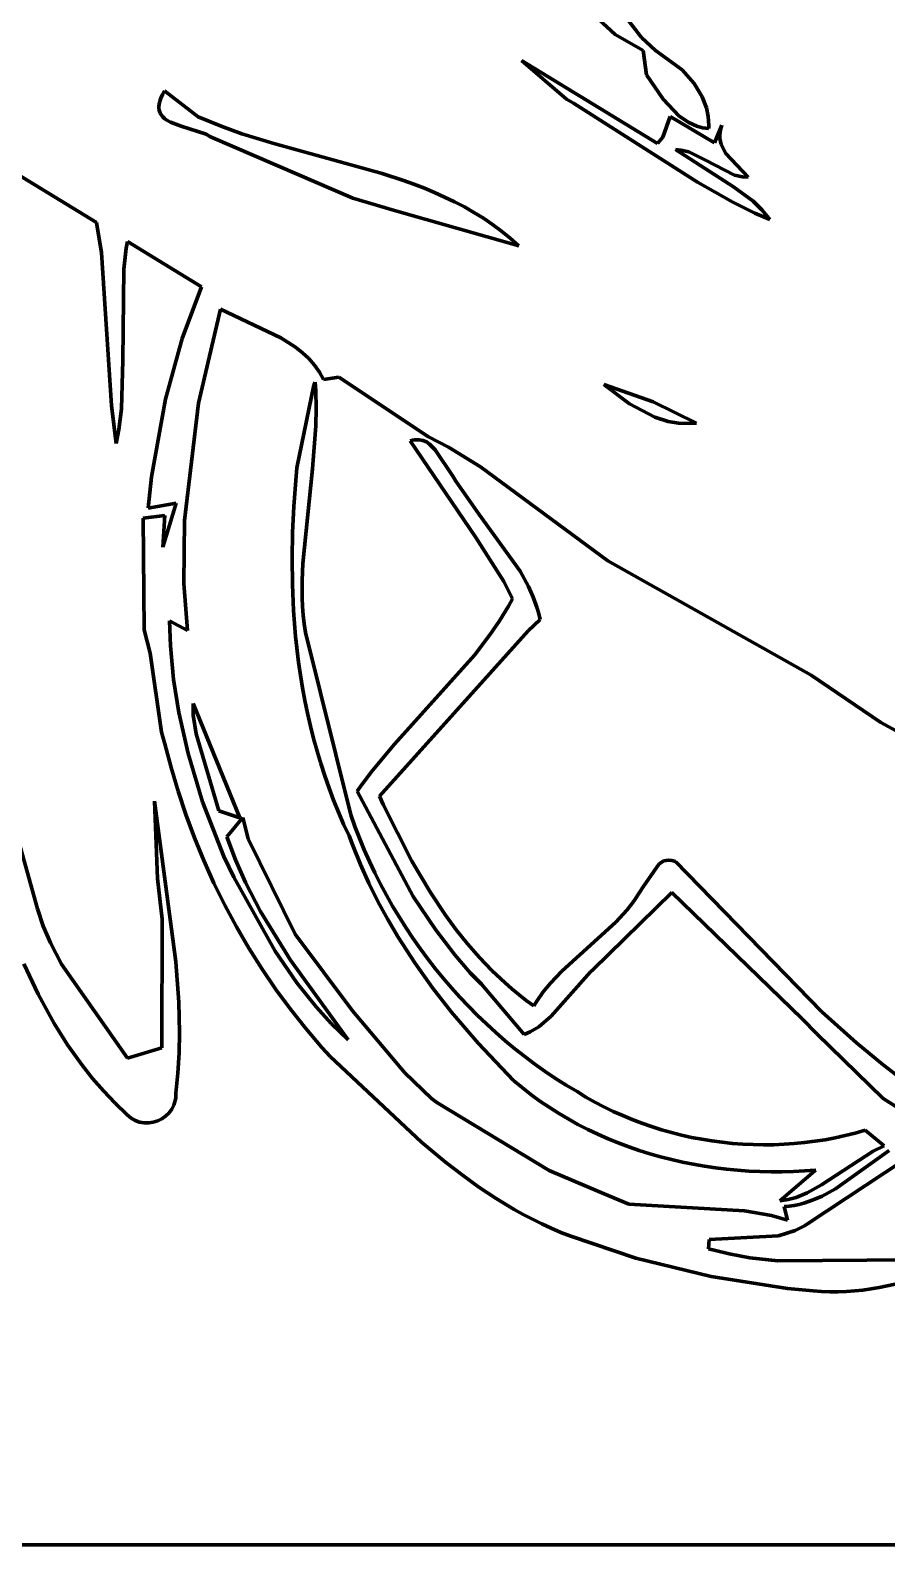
# Model space of a CAD drawing. Header units: millimetres. Extents: x 0 to 11, y 0 to 14.1.
# Drawn here: x 3.808 to 4.915, y 0 to 1.956 of the extents above; entities that cross this region are included whole.
import ezdxf

# ---------------------------------------------------------------- set-up
doc = ezdxf.new("R2010")
doc.units = ezdxf.units.MM
doc.layers.add('color#010101ff', color=7, linetype='CONTINUOUS', lineweight=100)
doc.layers.add('color#fefefeff', color=7, linetype='CONTINUOUS', lineweight=100)

msp = doc.modelspace()

# ---------------------------------------------------------------- linework, layer by layer
at = {"layer": 'color#010101ff'}
for p, q in [((4.5976, 1.9467), (4.5334, 2.0309)), ((4.5257, 1.9852), (4.5637, 1.9505)), ((4.5637, 1.9505), (4.5998, 1.9297)), ((4.6159, 1.9296), (4.5976, 1.9467)), ((4.4429, 1.917), (4.5008, 1.8669)), ((4.6185, 1.8097), (4.4429, 1.917)), ((4.5998, 1.9297), (4.6041, 1.8985)), ((4.6283, 1.9207), (4.6159, 1.9296)), ((4.6502, 1.9046), (4.6283, 1.9207)), ((4.6041, 1.8985), (4.6256, 1.8669)), ((4.666, 1.887), (4.6502, 1.9046)), ((4.6761, 1.8701), (4.666, 1.887)), ((3.9745, 1.8606), (3.9742, 1.8572)), ((3.9754, 1.8643), (3.9745, 1.8606)), ((3.9768, 1.8683), (3.9754, 1.8643)), ((3.9788, 1.8727), (3.9768, 1.8683)), ((3.9814, 1.8775), (3.9788, 1.8727)), ((4.0251, 1.844), (3.9814, 1.8775)), ((4.5008, 1.8669), (4.51, 1.8618)), ((4.51, 1.8618), (4.6699, 1.7597)), ((4.6256, 1.8669), (4.6465, 1.8449)), ((4.6817, 1.8556), (4.6761, 1.8701)), ((3.9742, 1.8572), (3.9743, 1.854)), ((3.9743, 1.854), (3.9749, 1.8512)), ((3.9749, 1.8512), (3.9759, 1.8486)), ((3.9759, 1.8486), (3.9774, 1.8462)), ((3.9774, 1.8462), (3.9791, 1.8441)), ((3.9791, 1.8441), (3.9813, 1.8421)), ((3.9813, 1.8421), (3.9837, 1.8404)), ((3.9837, 1.8404), (3.9893, 1.8372)), ((4.0546, 1.8318), (4.0251, 1.844)), ((4.635, 1.8444), (4.6255, 1.8178)), ((4.6919, 1.8104), (4.635, 1.8444)), ((4.6465, 1.8449), (4.6589, 1.8366)), ((4.6841, 1.8443), (4.6817, 1.8556)), ((4.6848, 1.8327), (4.6841, 1.8443)), ((3.9893, 1.8372), (4.0028, 1.8322)), ((4.0028, 1.8322), (4.0351, 1.8215)), ((4.0351, 1.8215), (4.041, 1.8182)), ((4.0815, 1.8223), (4.0546, 1.8318)), ((4.1228, 1.8096), (4.0815, 1.8223)), ((4.6589, 1.8366), (4.6693, 1.832)), ((4.6693, 1.832), (4.6767, 1.83)), ((4.6767, 1.83), (4.6847, 1.8288)), ((4.6847, 1.8288), (4.6848, 1.8327)), ((4.7016, 1.8332), (4.6919, 1.8104)), ((4.6989, 1.8214), (4.6997, 1.8271)), ((4.699, 1.8159), (4.6989, 1.8214)), ((4.6997, 1.8271), (4.7016, 1.8332)), ((3.8936, 1.7075), (3.7294, 1.8075)), ((4.041, 1.8182), (4.1277, 1.7807)), ((4.2629, 1.7709), (4.1228, 1.8096)), ((4.6255, 1.8178), (4.6185, 1.8097)), ((4.7166, 1.7537), (4.6416, 1.8018)), ((4.6416, 1.8018), (4.6486, 1.8012)), ((4.6486, 1.8012), (4.6587, 1.7987)), ((4.7007, 1.8084), (4.699, 1.8159)), ((4.7068, 1.7969), (4.7007, 1.8084)), ((4.1277, 1.7807), (4.2246, 1.739)), ((4.6587, 1.7987), (4.6806, 1.788)), ((4.6806, 1.788), (4.7179, 1.7686)), ((4.7354, 1.7661), (4.7068, 1.7969)), ((4.2903, 1.7619), (4.2629, 1.7709)), ((4.3038, 1.757), (4.2903, 1.7619)), ((4.7179, 1.7686), (4.7282, 1.7664)), ((4.7282, 1.7664), (4.7354, 1.7661)), ((4.3172, 1.7518), (4.3038, 1.757)), ((4.3304, 1.7463), (4.3172, 1.7518)), ((4.3434, 1.7405), (4.3304, 1.7463)), ((4.6699, 1.7597), (4.7156, 1.7337)), ((4.742, 1.735), (4.7166, 1.7537)), ((4.2246, 1.739), (4.2788, 1.7232)), ((4.2788, 1.7232), (4.4392, 1.6774)), ((4.3563, 1.7343), (4.3434, 1.7405)), ((4.3689, 1.7277), (4.3563, 1.7343)), ((4.3813, 1.7206), (4.3689, 1.7277)), ((4.7156, 1.7337), (4.7441, 1.7198)), ((4.7534, 1.724), (4.742, 1.735)), ((4.7603, 1.7159), (4.7534, 1.724)), ((3.8999, 1.6685), (3.8936, 1.7075)), ((4.3934, 1.713), (4.3813, 1.7206)), ((4.4053, 1.705), (4.3934, 1.713)), ((4.4169, 1.6964), (4.4053, 1.705)), ((4.7441, 1.7198), (4.7635, 1.7116)), ((4.7635, 1.7116), (4.7603, 1.7159)), ((3.9335, 1.6832), (3.9321, 1.6743)), ((4.0292, 1.6245), (3.9335, 1.6832)), ((4.4282, 1.6872), (4.4169, 1.6964)), ((4.4392, 1.6774), (4.4282, 1.6872)), ((3.9131, 1.4713), (3.8999, 1.6685)), ((3.9321, 1.6743), (3.929, 1.6474)), ((3.929, 1.6474), (3.9278, 1.53)), ((4.0044, 1.5577), (4.0292, 1.6245)), ((4.054, 1.5955), (4.0254, 1.4741)), ((4.1317, 1.5588), (4.054, 1.5955)), ((3.9826, 1.4794), (4.0044, 1.5577)), ((4.1509, 1.5464), (4.1317, 1.5588)), ((4.1597, 1.5394), (4.1509, 1.5464)), ((3.9278, 1.53), (3.9257, 1.4669)), ((4.1678, 1.5318), (4.1597, 1.5394)), ((4.1752, 1.5235), (4.1678, 1.5318)), ((4.1816, 1.5145), (4.1752, 1.5235)), ((4.1845, 1.5097), (4.1816, 1.5145)), ((4.1871, 1.5047), (4.1845, 1.5097)), ((4.2067, 1.508), (4.1871, 1.5047)), ((4.3224, 1.4308), (4.2067, 1.508)), ((4.1526, 1.3908), (4.1745, 1.4976)), ((4.1745, 1.4976), (4.1761, 1.5012)), ((4.1761, 1.5012), (4.1769, 1.49)), ((4.1769, 1.49), (4.1775, 1.4676)), ((4.5492, 1.4982), (4.5824, 1.4734)), ((4.613, 1.476), (4.5492, 1.4982)), ((3.919, 1.4223), (3.9131, 1.4713)), ((3.9257, 1.4669), (3.9224, 1.4401)), ((3.9648, 1.3793), (3.9826, 1.4794)), ((4.0254, 1.4741), (4.0072, 1.3227)), ((4.1775, 1.4676), (4.1771, 1.4452)), ((4.5824, 1.4734), (4.6148, 1.4561)), ((4.6689, 1.4485), (4.613, 1.476)), ((4.6148, 1.4561), (4.6321, 1.4506)), ((4.6321, 1.4506), (4.6456, 1.4483)), ((4.6456, 1.4483), (4.6594, 1.4478)), ((4.6594, 1.4478), (4.6689, 1.4485)), ((3.9224, 1.4401), (3.919, 1.4223)), ((4.1771, 1.4452), (4.1727, 1.3896)), ((4.3483, 1.4173), (4.3224, 1.4308)), ((4.2988, 1.4255), (4.3019, 1.4263)), ((4.3838, 1.3007), (4.2988, 1.4255)), ((4.3019, 1.4263), (4.3049, 1.4269)), ((4.3049, 1.4269), (4.3077, 1.4271)), ((4.3077, 1.4271), (4.3104, 1.4271)), ((4.3104, 1.4271), (4.3154, 1.4261)), ((4.3154, 1.4261), (4.3199, 1.4243)), ((4.3199, 1.4243), (4.324, 1.4215)), ((4.324, 1.4215), (4.3312, 1.4142)), ((4.3312, 1.4142), (4.3539, 1.3802)), ((4.3896, 1.3919), (4.3483, 1.4173)), ((4.1511, 1.3742), (4.1526, 1.3908)), ((4.1727, 1.3896), (4.16, 1.2674)), ((4.5544, 1.2707), (4.3896, 1.3919)), ((3.9604, 1.3388), (3.9648, 1.3793)), ((4.1486, 1.3408), (4.1511, 1.3742)), ((4.3539, 1.3802), (4.3578, 1.3737)), ((4.3578, 1.3737), (4.388, 1.3305)), ((3.9966, 1.3453), (3.9604, 1.3388)), ((3.9792, 1.2884), (3.9966, 1.3453)), ((4.147, 1.3073), (4.1486, 1.3408)), ((4.388, 1.3305), (4.441, 1.2571)), ((3.9537, 1.3257), (3.9818, 1.3291)), ((3.9551, 1.1815), (3.9537, 1.3257)), ((3.9818, 1.3291), (3.9792, 1.2884)), ((4.0072, 1.3227), (4.0065, 1.2415)), ((4.1464, 1.2738), (4.147, 1.3073)), ((4.4197, 1.2441), (4.3838, 1.3007)), ((4.1468, 1.2401), (4.1464, 1.2738)), ((4.16, 1.2674), (4.1592, 1.2452)), ((4.441, 1.2571), (4.4517, 1.2374)), ((4.8168, 1.1228), (4.5544, 1.2707)), ((4.0065, 1.2415), (4.0112, 1.1805)), ((4.1483, 1.2065), (4.1468, 1.2401)), ((4.1592, 1.2452), (4.1594, 1.2229)), ((4.4312, 1.2217), (4.4197, 1.2441)), ((4.4517, 1.2374), (4.4578, 1.2237)), ((4.1594, 1.2229), (4.1599, 1.2118)), ((4.4258, 1.212), (4.4312, 1.2217)), ((4.4578, 1.2237), (4.4629, 1.2095)), ((4.0112, 1.1805), (3.9878, 1.1932)), ((3.9878, 1.1932), (3.9891, 1.1607)), ((4.1509, 1.173), (4.1483, 1.2065)), ((4.1599, 1.2118), (4.1608, 1.2006)), ((4.1608, 1.2006), (4.162, 1.1894)), ((4.4019, 1.1749), (4.4143, 1.1931)), ((4.4143, 1.1931), (4.4258, 1.212)), ((4.4668, 1.1948), (4.4515, 1.1803)), ((4.4629, 1.2095), (4.465, 1.2022)), ((4.465, 1.2022), (4.4668, 1.1948)), ((3.9629, 1.1515), (3.9551, 1.1815)), ((4.162, 1.1894), (4.1636, 1.1782)), ((4.1636, 1.1782), (4.222, 0.9428)), ((4.4515, 1.1803), (4.2592, 0.9667)), ((4.3818, 1.1487), (4.4019, 1.1749)), ((3.9891, 1.1607), (3.9932, 1.1175)), ((4.1548, 1.1397), (4.1509, 1.173)), ((3.9775, 1.0494), (3.9629, 1.1515)), ((4.1572, 1.1231), (4.1548, 1.1397)), ((4.2785, 1.0337), (4.3818, 1.1487)), ((3.9932, 1.1175), (4, 1.0747)), ((4.1599, 1.1065), (4.1572, 1.1231)), ((4.9068, 1.0618), (4.8168, 1.1228)), ((4.1629, 1.0901), (4.1599, 1.1065)), ((4.0183, 1.0863), (4.0789, 0.9387)), ((4.0186, 1.0714), (4.0183, 1.0863)), ((4.1663, 1.0737), (4.1629, 1.0901)), ((4, 1.0747), (4.0119, 1.0218)), ((4.0224, 1.0472), (4.0186, 1.0714)), ((4.17, 1.0573), (4.1663, 1.0737)), ((4.1741, 1.0411), (4.17, 1.0573)), ((4.9268, 1.051), (4.9068, 1.0618)), ((3.982, 1.0345), (3.9775, 1.0494)), ((4.0517, 0.9479), (4.0224, 1.0472)), ((4.1785, 1.025), (4.1741, 1.0411)), ((3.99, 1.0037), (3.982, 1.0345)), ((4.0119, 1.0218), (4.0307, 0.9595)), ((4.1833, 1.0089), (4.1785, 1.025)), ((4.2501, 0.9999), (4.2785, 1.0337)), ((3.7635, 1.0131), (3.8174, 0.8211)), ((3.999, 0.9731), (3.99, 1.0037)), ((4.1884, 0.993), (4.1833, 1.0089)), ((4.2368, 0.9822), (4.2501, 0.9999)), ((4.194, 0.9772), (4.1884, 0.993)), ((4.2304, 0.9732), (4.2368, 0.9822)), ((3.9723, 0.8605), (3.9685, 0.9602)), ((3.9685, 0.9602), (3.9963, 0.7526)), ((4.0091, 0.9429), (3.999, 0.9731)), ((4.0307, 0.9595), (4.058, 0.8887)), ((4.1999, 0.9615), (4.194, 0.9772)), ((4.2062, 0.946), (4.1999, 0.9615)), ((4.3029, 0.8372), (4.2304, 0.9732)), ((4.2592, 0.9667), (4.2641, 0.9561)), ((4.0201, 0.913), (4.0091, 0.9429)), ((4.0789, 0.9387), (4.0517, 0.9479)), ((4.0618, 0.9141), (4.0825, 0.9393)), ((4.0825, 0.9393), (4.0897, 0.9116)), ((4.2129, 0.9306), (4.2062, 0.946)), ((4.222, 0.9428), (4.2275, 0.9275)), ((4.2641, 0.9561), (4.3011, 0.8827)), ((4.22, 0.9154), (4.2129, 0.9306)), ((4.2275, 0.9275), (4.2333, 0.9123)), ((4.0322, 0.8835), (4.0201, 0.913)), ((4.0732, 0.8843), (4.0618, 0.9141)), ((4.0897, 0.9116), (4.1501, 0.7887)), ((4.2246, 0.9029), (4.22, 0.9154)), ((4.2345, 0.8783), (4.2246, 0.9029)), ((4.2333, 0.9123), (4.2396, 0.8972)), ((4.0453, 0.8545), (4.0322, 0.8835)), ((4.058, 0.8887), (4.071, 0.8621)), ((4.0862, 0.8554), (4.0732, 0.8843)), ((4.2396, 0.8972), (4.2462, 0.8823)), ((4.2462, 0.8823), (4.2531, 0.8676)), ((4.3011, 0.8827), (4.325, 0.8423)), ((4.6204, 0.8792), (4.6268, 0.883)), ((4.6268, 0.883), (4.6325, 0.8841)), ((4.6325, 0.8841), (4.6368, 0.8837)), ((4.6368, 0.8837), (4.6416, 0.8824)), ((4.6416, 0.8824), (4.8306, 0.6882)), ((4.071, 0.8621), (4.1244, 0.7667)), ((4.2454, 0.8542), (4.2345, 0.8783)), ((4.2531, 0.8676), (4.2604, 0.8531)), ((4.5997, 0.8497), (4.6204, 0.8792)), ((3.9785, 0.808), (3.9723, 0.8605)), ((4.0594, 0.8259), (4.0453, 0.8545)), ((4.1056, 0.8179), (4.0862, 0.8554)), ((4.2572, 0.8305), (4.2454, 0.8542)), ((4.2604, 0.8531), (4.2681, 0.8388)), ((4.325, 0.8423), (4.3445, 0.813)), ((4.6368, 0.8421), (4.535, 0.7426)), ((4.5879, 0.8313), (4.596, 0.8434)), ((4.596, 0.8434), (4.5997, 0.8497)), ((4.8054, 0.6792), (4.6368, 0.8421)), ((4.0744, 0.7978), (4.0594, 0.8259)), ((4.2698, 0.8074), (4.2572, 0.8305)), ((4.2681, 0.8388), (4.2761, 0.8246)), ((4.2761, 0.8246), (4.2845, 0.8107)), ((4.3314, 0.7946), (4.3029, 0.8372)), ((4.5791, 0.82), (4.5879, 0.8313)), ((3.8174, 0.8211), (3.8249, 0.7988)), ((3.9782, 0.6419), (3.9785, 0.808)), ((4.1443, 0.755), (4.1056, 0.8179)), ((4.2833, 0.7846), (4.2698, 0.8074)), ((4.2845, 0.8107), (4.2932, 0.7969)), ((4.3445, 0.813), (4.3583, 0.7942)), ((4.495, 0.7408), (4.5645, 0.8041)), ((4.5645, 0.8041), (4.5791, 0.82)), ((3.8249, 0.7988), (3.834, 0.7772)), ((4.0905, 0.7703), (4.0744, 0.7978)), ((4.1501, 0.7887), (4.2242, 0.6893)), ((4.3048, 0.7514), (4.2833, 0.7846)), ((4.2932, 0.7969), (4.3022, 0.7834)), ((4.3022, 0.7834), (4.3116, 0.7701)), ((4.3564, 0.762), (4.3314, 0.7946)), ((4.3583, 0.7942), (4.3729, 0.776)), ((3.834, 0.7772), (3.8483, 0.7496)), ((4.1075, 0.7434), (4.0905, 0.7703)), ((4.1244, 0.7667), (4.1526, 0.7258)), ((4.3116, 0.7701), (4.3212, 0.757)), ((4.3729, 0.776), (4.3883, 0.7584)), ((3.8182, 0.711), (3.7997, 0.7502)), ((3.8483, 0.7496), (3.9337, 0.6282)), ((3.9963, 0.7526), (4.0001, 0.7005)), ((4.1254, 0.7171), (4.1075, 0.7434)), ((4.2188, 0.6522), (4.1443, 0.755)), ((4.3279, 0.7191), (4.3048, 0.7514)), ((4.3212, 0.757), (4.3312, 0.7442)), ((4.3312, 0.7442), (4.3415, 0.7316)), ((4.3766, 0.7387), (4.3564, 0.762)), ((4.3883, 0.7584), (4.4045, 0.7415)), ((4.1526, 0.7258), (4.1774, 0.6948)), ((4.3415, 0.7316), (4.3521, 0.7192)), ((4.3909, 0.7238), (4.3766, 0.7387)), ((4.446, 0.6589), (4.3909, 0.7238)), ((4.4045, 0.7415), (4.4216, 0.7255)), ((4.4216, 0.7255), (4.4304, 0.7177)), ((4.4708, 0.714), (4.4801, 0.7251)), ((4.4801, 0.7251), (4.495, 0.7408)), ((4.5318, 0.7398), (4.4811, 0.6825)), ((4.535, 0.7426), (4.5318, 0.7398)), ((3.839, 0.673), (3.8182, 0.711)), ((4.1443, 0.6915), (4.1254, 0.7171)), ((4.3524, 0.6878), (4.3279, 0.7191)), ((4.3521, 0.7192), (4.363, 0.7072)), ((4.363, 0.7072), (4.3742, 0.6954)), ((4.4304, 0.7177), (4.4395, 0.7102)), ((4.4395, 0.7102), (4.4489, 0.703)), ((4.4624, 0.7021), (4.4708, 0.714)), ((4.0001, 0.7005), (4.001, 0.6614)), ((4.1641, 0.6665), (4.1443, 0.6915)), ((4.1774, 0.6948), (4.1974, 0.6729)), ((4.2242, 0.6893), (4.292, 0.6093)), ((4.3869, 0.6476), (4.3524, 0.6878)), ((4.3742, 0.6954), (4.3856, 0.6838)), ((4.4489, 0.703), (4.4585, 0.6959)), ((4.4585, 0.6959), (4.4624, 0.7021)), ((4.8306, 0.6882), (4.8754, 0.6481)), ((3.8563, 0.6456), (3.839, 0.673)), ((4.1848, 0.6423), (4.1641, 0.6665)), ((4.1974, 0.6729), (4.2188, 0.6522)), ((4.3856, 0.6838), (4.3974, 0.6726)), ((4.3974, 0.6726), (4.4094, 0.6616)), ((4.4651, 0.6689), (4.4541, 0.6624)), ((4.4811, 0.6825), (4.4651, 0.6689)), ((4.8245, 0.6599), (4.8054, 0.6792)), ((3.8751, 0.6192), (3.8563, 0.6456)), ((4.001, 0.6614), (4.0004, 0.6353)), ((4.4323, 0.5997), (4.3869, 0.6476)), ((4.4094, 0.6616), (4.4217, 0.6509)), ((4.4217, 0.6509), (4.4342, 0.6405)), ((4.4541, 0.6624), (4.446, 0.6589)), ((4.9101, 0.5764), (4.8245, 0.6599)), ((4.8754, 0.6481), (4.9102, 0.6196)), ((3.9337, 0.6282), (3.9782, 0.6419)), ((4.0004, 0.6353), (3.9988, 0.6092)), ((4.1956, 0.6305), (4.1848, 0.6423)), ((4.3135, 0.5197), (4.1956, 0.6305)), ((4.4342, 0.6405), (4.447, 0.6305)), ((4.447, 0.6305), (4.46, 0.6207)), ((3.8885, 0.6023), (3.8751, 0.6192)), ((3.9988, 0.6092), (3.996, 0.5832)), ((4.292, 0.6093), (4.3263, 0.5762)), ((4.46, 0.6207), (4.4733, 0.6113)), ((4.4733, 0.6113), (4.4868, 0.6022)), ((4.9102, 0.6196), (4.9341, 0.6014)), ((3.9027, 0.586), (3.8885, 0.6023)), ((4.4435, 0.5904), (4.4323, 0.5997)), ((4.4549, 0.5815), (4.4435, 0.5904)), ((4.4868, 0.6022), (4.5006, 0.5935)), ((4.5006, 0.5935), (4.5146, 0.5851)), ((3.9176, 0.5703), (3.9027, 0.586)), ((3.9333, 0.5553), (3.9176, 0.5703)), ((3.9936, 0.5677), (3.9909, 0.5624)), ((3.9954, 0.5735), (3.9936, 0.5677)), ((3.9959, 0.5766), (3.9954, 0.5735)), ((3.9961, 0.5799), (3.9959, 0.5766)), ((3.996, 0.5832), (3.9961, 0.5799)), ((4.3263, 0.5762), (4.3332, 0.5713)), ((4.3332, 0.5713), (4.4785, 0.4831)), ((4.4665, 0.573), (4.4549, 0.5815)), ((4.4784, 0.5649), (4.4665, 0.573)), ((4.5146, 0.5851), (4.5259, 0.5781)), ((4.5259, 0.5781), (4.5375, 0.5716)), ((4.5375, 0.5716), (4.5493, 0.5654)), ((4.9263, 0.566), (4.9101, 0.5764)), ((3.9357, 0.553), (3.9333, 0.5553)), ((3.9382, 0.551), (3.9357, 0.553)), ((3.9436, 0.5478), (3.9382, 0.551)), ((3.9493, 0.5458), (3.9436, 0.5478)), ((3.978, 0.5502), (3.9727, 0.5475)), ((3.9829, 0.5535), (3.978, 0.5502)), ((3.9873, 0.5576), (3.9829, 0.5535)), ((3.9909, 0.5624), (3.9873, 0.5576)), ((4.4906, 0.5572), (4.4784, 0.5649)), ((4.503, 0.5498), (4.4906, 0.5572)), ((4.5155, 0.5429), (4.503, 0.5498)), ((4.5493, 0.5654), (4.5613, 0.5595)), ((4.5613, 0.5595), (4.5735, 0.5541)), ((4.5735, 0.5541), (4.5858, 0.549)), ((4.5858, 0.549), (4.5982, 0.5442)), ((5.0358, 0.5622), (4.8124, 0.4142)), ((3.9551, 0.5448), (3.9493, 0.5458)), ((3.9611, 0.5448), (3.9551, 0.5448)), ((3.967, 0.5457), (3.9611, 0.5448)), ((3.9727, 0.5475), (3.967, 0.5457)), ((4.5283, 0.5363), (4.5155, 0.5429)), ((4.5413, 0.5301), (4.5283, 0.5363)), ((4.5545, 0.5243), (4.5413, 0.5301)), ((4.5982, 0.5442), (4.6108, 0.5399)), ((4.6108, 0.5399), (4.6236, 0.5359)), ((4.6236, 0.5359), (4.6364, 0.5322)), ((4.6364, 0.5322), (4.6494, 0.529)), ((4.6494, 0.529), (4.6624, 0.5261)), ((4.848, 0.5255), (4.861, 0.5284)), ((4.861, 0.5284), (4.8739, 0.5316)), ((4.8739, 0.5316), (4.8867, 0.5352)), ((4.8867, 0.5352), (4.9115, 0.515)), ((4.3446, 0.4939), (4.3135, 0.5197)), ((4.5678, 0.5189), (4.5545, 0.5243)), ((4.5813, 0.5138), (4.5678, 0.5189)), ((4.5949, 0.5091), (4.5813, 0.5138)), ((4.6086, 0.5048), (4.5949, 0.5091)), ((4.6624, 0.5261), (4.6755, 0.5236)), ((4.6755, 0.5236), (4.6887, 0.5215)), ((4.6887, 0.5215), (4.702, 0.5197)), ((4.702, 0.5197), (4.7153, 0.5183)), ((4.7153, 0.5183), (4.7286, 0.5173)), ((4.7286, 0.5173), (4.7419, 0.5167)), ((4.7419, 0.5167), (4.7553, 0.5165)), ((4.7553, 0.5165), (4.7686, 0.5166)), ((4.7686, 0.5166), (4.7819, 0.5171)), ((4.7819, 0.5171), (4.7952, 0.5181)), ((4.7952, 0.5181), (4.8085, 0.5193)), ((4.8085, 0.5193), (4.8217, 0.521)), ((4.8217, 0.521), (4.8349, 0.5231)), ((4.8349, 0.5231), (4.848, 0.5255)), ((4.8483, 0.4595), (4.9177, 0.5091)), ((4.9115, 0.515), (4.8969, 0.5084)), ((4.3659, 0.4775), (4.3446, 0.4939)), ((4.6225, 0.5009), (4.6086, 0.5048)), ((4.6365, 0.4973), (4.6225, 0.5009)), ((4.6506, 0.4941), (4.6365, 0.4973)), ((4.6647, 0.4913), (4.6506, 0.4941)), ((4.679, 0.4888), (4.6647, 0.4913)), ((4.8969, 0.5084), (4.8303, 0.4647)), ((4.3878, 0.4618), (4.3659, 0.4775)), ((4.4785, 0.4831), (4.5412, 0.4565)), ((4.6933, 0.4867), (4.679, 0.4888)), ((4.7076, 0.485), (4.6933, 0.4867)), ((4.722, 0.4836), (4.7076, 0.485)), ((4.7364, 0.4826), (4.722, 0.4836)), ((4.7508, 0.4819), (4.7364, 0.4826)), ((4.7652, 0.4816), (4.7508, 0.4819)), ((4.7797, 0.4817), (4.7652, 0.4816)), ((4.7766, 0.4439), (4.8215, 0.4828)), ((4.7941, 0.4821), (4.7797, 0.4817)), ((4.8084, 0.4828), (4.7941, 0.4821)), ((4.8228, 0.4839), (4.8084, 0.4828)), ((4.8215, 0.4828), (4.8228, 0.4839)), ((4.4101, 0.447), (4.3878, 0.4618)), ((4.5412, 0.4565), (4.5816, 0.4397)), ((4.812, 0.4545), (4.7974, 0.4486)), ((4.8303, 0.4647), (4.812, 0.4545)), ((4.8197, 0.4452), (4.8314, 0.4503)), ((4.8314, 0.4503), (4.8483, 0.4595)), ((4.4331, 0.4331), (4.4101, 0.447)), ((4.4449, 0.4266), (4.4331, 0.4331)), ((4.5816, 0.4397), (4.7308, 0.4311)), ((4.7308, 0.4311), (4.7658, 0.425)), ((4.7872, 0.4457), (4.7766, 0.4439)), ((4.7819, 0.4367), (4.7885, 0.4373)), ((4.7866, 0.4193), (4.7819, 0.4367)), ((4.7974, 0.4486), (4.7872, 0.4457)), ((4.7885, 0.4373), (4.795, 0.4382)), ((4.795, 0.4382), (4.8013, 0.4395)), ((4.8013, 0.4395), (4.8075, 0.4411)), ((4.8075, 0.4411), (4.8197, 0.4452)), ((4.4568, 0.4203), (4.4449, 0.4266)), ((4.4689, 0.4144), (4.4568, 0.4203)), ((4.4812, 0.4087), (4.4689, 0.4144)), ((4.7658, 0.425), (4.7866, 0.4193)), ((4.8084, 0.4118), (4.7962, 0.4057)), ((4.8124, 0.4142), (4.8084, 0.4118)), ((4.4937, 0.4034), (4.4812, 0.4087)), ((4.5064, 0.3984), (4.4937, 0.4034)), ((4.5905, 0.3702), (4.5064, 0.3984)), ((4.6851, 0.3942), (4.6844, 0.3823)), ((4.7749, 0.3988), (4.6851, 0.3942)), ((4.7962, 0.4057), (4.7749, 0.3988)), ((4.6844, 0.3823), (4.6933, 0.3798)), ((4.6933, 0.3798), (4.711, 0.3755)), ((4.711, 0.3755), (4.7379, 0.3707)), ((4.6876, 0.3465), (4.5905, 0.3702)), ((4.7379, 0.3707), (4.7739, 0.3668)), ((4.7739, 0.3668), (4.9468, 0.3678)), ((4.7864, 0.3311), (4.6876, 0.3465)), ((4.9255, 0.3367), (4.9048, 0.3322)), ((4.8194, 0.3279), (4.7864, 0.3311)), ((4.8304, 0.3271), (4.8194, 0.3279)), ((4.8412, 0.3266), (4.8304, 0.3271)), ((4.852, 0.3266), (4.8412, 0.3266)), ((4.8627, 0.327), (4.852, 0.3266)), ((4.8733, 0.3278), (4.8627, 0.327)), ((4.8839, 0.3289), (4.8733, 0.3278)), ((4.8944, 0.3304), (4.8839, 0.3289)), ((4.9048, 0.3322), (4.8944, 0.3304))]:
    msp.add_line(p, q, dxfattribs=at)
at = {"layer": 'color#fefefeff'}
for p, q in [((4.5334, 2.0309), (4.5976, 1.9467)), ((4.5637, 1.9505), (4.5257, 1.9852)), ((4.5998, 1.9297), (4.5637, 1.9505)), ((4.5976, 1.9467), (4.6159, 1.9296)), ((4.4429, 1.917), (4.6185, 1.8097)), ((4.5008, 1.8669), (4.4429, 1.917)), ((4.6041, 1.8985), (4.5998, 1.9297)), ((4.6159, 1.9296), (4.6283, 1.9207)), ((4.6283, 1.9207), (4.6502, 1.9046)), ((4.6256, 1.8669), (4.6041, 1.8985)), ((4.6502, 1.9046), (4.666, 1.887)), ((4.666, 1.887), (4.6761, 1.8701)), ((3.9742, 1.8572), (3.9745, 1.8606)), ((3.9745, 1.8606), (3.9754, 1.8643)), ((3.9754, 1.8643), (3.9768, 1.8683)), ((3.9768, 1.8683), (3.9788, 1.8727)), ((3.9788, 1.8727), (3.9814, 1.8775)), ((3.9814, 1.8775), (4.0251, 1.844)), ((4.51, 1.8618), (4.5008, 1.8669)), ((4.6699, 1.7597), (4.51, 1.8618)), ((4.6465, 1.8449), (4.6256, 1.8669)), ((4.6761, 1.8701), (4.6817, 1.8556)), ((3.9743, 1.854), (3.9742, 1.8572)), ((3.9749, 1.8512), (3.9743, 1.854)), ((3.9759, 1.8486), (3.9749, 1.8512)), ((3.9774, 1.8462), (3.9759, 1.8486)), ((3.9791, 1.8441), (3.9774, 1.8462)), ((3.9813, 1.8421), (3.9791, 1.8441)), ((3.9837, 1.8404), (3.9813, 1.8421)), ((3.9893, 1.8372), (3.9837, 1.8404)), ((4.0251, 1.844), (4.0546, 1.8318)), ((4.6255, 1.8178), (4.635, 1.8444)), ((4.635, 1.8444), (4.6919, 1.8104)), ((4.6589, 1.8366), (4.6465, 1.8449)), ((4.6817, 1.8556), (4.6841, 1.8443)), ((4.6841, 1.8443), (4.6848, 1.8327)), ((4.0028, 1.8322), (3.9893, 1.8372)), ((4.0351, 1.8215), (4.0028, 1.8322)), ((4.041, 1.8182), (4.0351, 1.8215)), ((4.0546, 1.8318), (4.0815, 1.8223)), ((4.0815, 1.8223), (4.1228, 1.8096)), ((4.6693, 1.832), (4.6589, 1.8366)), ((4.6767, 1.83), (4.6693, 1.832)), ((4.6847, 1.8288), (4.6767, 1.83)), ((4.6848, 1.8327), (4.6847, 1.8288)), ((4.6919, 1.8104), (4.7016, 1.8332)), ((4.6997, 1.8271), (4.6989, 1.8214)), ((4.6989, 1.8214), (4.699, 1.8159)), ((4.7016, 1.8332), (4.6997, 1.8271)), ((3.7294, 1.8075), (3.8936, 1.7075)), ((4.1277, 1.7807), (4.041, 1.8182)), ((4.1228, 1.8096), (4.2629, 1.7709)), ((4.6185, 1.8097), (4.6255, 1.8178)), ((4.6486, 1.8012), (4.6416, 1.8018)), ((4.6416, 1.8018), (4.7166, 1.7537)), ((4.6587, 1.7987), (4.6486, 1.8012)), ((4.699, 1.8159), (4.7007, 1.8084)), ((4.7007, 1.8084), (4.7068, 1.7969)), ((4.2246, 1.739), (4.1277, 1.7807)), ((4.6806, 1.788), (4.6587, 1.7987)), ((4.7179, 1.7686), (4.6806, 1.788)), ((4.7068, 1.7969), (4.7354, 1.7661)), ((4.2629, 1.7709), (4.2903, 1.7619)), ((4.2903, 1.7619), (4.3038, 1.757)), ((4.7282, 1.7664), (4.7179, 1.7686)), ((4.7354, 1.7661), (4.7282, 1.7664)), ((4.3038, 1.757), (4.3172, 1.7518)), ((4.3172, 1.7518), (4.3304, 1.7463)), ((4.3304, 1.7463), (4.3434, 1.7405)), ((4.7156, 1.7337), (4.6699, 1.7597)), ((4.7166, 1.7537), (4.742, 1.735)), ((4.2788, 1.7232), (4.2246, 1.739)), ((4.4392, 1.6774), (4.2788, 1.7232)), ((4.3434, 1.7405), (4.3563, 1.7343)), ((4.3563, 1.7343), (4.3689, 1.7277)), ((4.3689, 1.7277), (4.3813, 1.7206)), ((4.7441, 1.7198), (4.7156, 1.7337)), ((4.742, 1.735), (4.7534, 1.724)), ((4.7534, 1.724), (4.7603, 1.7159)), ((3.8936, 1.7075), (3.8999, 1.6685)), ((4.3813, 1.7206), (4.3934, 1.713)), ((4.3934, 1.713), (4.4053, 1.705)), ((4.4053, 1.705), (4.4169, 1.6964)), ((4.7635, 1.7116), (4.7441, 1.7198)), ((4.7603, 1.7159), (4.7635, 1.7116)), ((3.9321, 1.6743), (3.9335, 1.6832)), ((3.9335, 1.6832), (4.0292, 1.6245)), ((4.4169, 1.6964), (4.4282, 1.6872)), ((4.4282, 1.6872), (4.4392, 1.6774)), ((3.8999, 1.6685), (3.9131, 1.4713)), ((3.929, 1.6474), (3.9321, 1.6743)), ((3.9278, 1.53), (3.929, 1.6474)), ((4.0292, 1.6245), (4.0044, 1.5577)), ((4.0254, 1.4741), (4.054, 1.5955)), ((4.054, 1.5955), (4.1317, 1.5588)), ((4.0044, 1.5577), (3.9826, 1.4794)), ((4.1317, 1.5588), (4.1509, 1.5464)), ((4.1509, 1.5464), (4.1597, 1.5394)), ((3.9257, 1.4669), (3.9278, 1.53)), ((4.1597, 1.5394), (4.1678, 1.5318)), ((4.1678, 1.5318), (4.1752, 1.5235)), ((4.1752, 1.5235), (4.1816, 1.5145)), ((4.1816, 1.5145), (4.1845, 1.5097)), ((4.1845, 1.5097), (4.1871, 1.5047)), ((4.1871, 1.5047), (4.2067, 1.508)), ((4.2067, 1.508), (4.3224, 1.4308)), ((4.1745, 1.4976), (4.1526, 1.3908)), ((4.1761, 1.5012), (4.1745, 1.4976)), ((4.1769, 1.49), (4.1761, 1.5012)), ((4.1775, 1.4676), (4.1769, 1.49)), ((4.5492, 1.4982), (4.613, 1.476)), ((4.5824, 1.4734), (4.5492, 1.4982)), ((3.9131, 1.4713), (3.919, 1.4223)), ((3.9224, 1.4401), (3.9257, 1.4669)), ((3.9826, 1.4794), (3.9648, 1.3793)), ((4.0072, 1.3227), (4.0254, 1.4741)), ((4.1771, 1.4452), (4.1775, 1.4676)), ((4.6148, 1.4561), (4.5824, 1.4734)), ((4.613, 1.476), (4.6689, 1.4485)), ((4.6321, 1.4506), (4.6148, 1.4561)), ((4.6456, 1.4483), (4.6321, 1.4506)), ((4.6594, 1.4478), (4.6456, 1.4483)), ((4.6689, 1.4485), (4.6594, 1.4478)), ((3.919, 1.4223), (3.9224, 1.4401)), ((4.1727, 1.3896), (4.1771, 1.4452)), ((4.3224, 1.4308), (4.3483, 1.4173)), ((4.3019, 1.4263), (4.2988, 1.4255)), ((4.2988, 1.4255), (4.3838, 1.3007)), ((4.3049, 1.4269), (4.3019, 1.4263)), ((4.3077, 1.4271), (4.3049, 1.4269)), ((4.3104, 1.4271), (4.3077, 1.4271)), ((4.3154, 1.4261), (4.3104, 1.4271)), ((4.3199, 1.4243), (4.3154, 1.4261)), ((4.324, 1.4215), (4.3199, 1.4243)), ((4.3312, 1.4142), (4.324, 1.4215)), ((4.3539, 1.3802), (4.3312, 1.4142)), ((4.3483, 1.4173), (4.3896, 1.3919)), ((4.1526, 1.3908), (4.1511, 1.3742)), ((4.16, 1.2674), (4.1727, 1.3896)), ((4.3896, 1.3919), (4.5544, 1.2707)), ((3.9648, 1.3793), (3.9604, 1.3388)), ((4.1511, 1.3742), (4.1486, 1.3408)), ((4.3578, 1.3737), (4.3539, 1.3802)), ((4.388, 1.3305), (4.3578, 1.3737)), ((3.9604, 1.3388), (3.9966, 1.3453)), ((3.9966, 1.3453), (3.9792, 1.2884)), ((4.1486, 1.3408), (4.147, 1.3073)), ((4.441, 1.2571), (4.388, 1.3305)), ((3.9818, 1.3291), (3.9537, 1.3257)), ((3.9537, 1.3257), (3.9551, 1.1815)), ((3.9792, 1.2884), (3.9818, 1.3291)), ((4.0065, 1.2415), (4.0072, 1.3227)), ((4.147, 1.3073), (4.1464, 1.2738)), ((4.3838, 1.3007), (4.4197, 1.2441)), ((4.1464, 1.2738), (4.1468, 1.2401)), ((4.1592, 1.2452), (4.16, 1.2674)), ((4.4517, 1.2374), (4.441, 1.2571)), ((4.5544, 1.2707), (4.8168, 1.1228)), ((4.0112, 1.1805), (4.0065, 1.2415)), ((4.1468, 1.2401), (4.1483, 1.2065)), ((4.1594, 1.2229), (4.1592, 1.2452)), ((4.4197, 1.2441), (4.4312, 1.2217)), ((4.4578, 1.2237), (4.4517, 1.2374)), ((4.1599, 1.2118), (4.1594, 1.2229)), ((4.4312, 1.2217), (4.4258, 1.212)), ((4.4629, 1.2095), (4.4578, 1.2237)), ((3.9891, 1.1607), (3.9878, 1.1932)), ((3.9878, 1.1932), (4.0112, 1.1805)), ((4.1483, 1.2065), (4.1509, 1.173)), ((4.1608, 1.2006), (4.1599, 1.2118)), ((4.162, 1.1894), (4.1608, 1.2006)), ((4.4143, 1.1931), (4.4019, 1.1749)), ((4.4258, 1.212), (4.4143, 1.1931)), ((4.4515, 1.1803), (4.4668, 1.1948)), ((4.465, 1.2022), (4.4629, 1.2095)), ((4.4668, 1.1948), (4.465, 1.2022)), ((3.9551, 1.1815), (3.9629, 1.1515)), ((4.1636, 1.1782), (4.162, 1.1894)), ((4.222, 0.9428), (4.1636, 1.1782)), ((4.2592, 0.9667), (4.4515, 1.1803)), ((4.4019, 1.1749), (4.3818, 1.1487)), ((3.9932, 1.1175), (3.9891, 1.1607)), ((4.1509, 1.173), (4.1548, 1.1397)), ((3.9629, 1.1515), (3.9775, 1.0494)), ((4.1548, 1.1397), (4.1572, 1.1231)), ((4.3818, 1.1487), (4.2785, 1.0337)), ((4, 1.0747), (3.9932, 1.1175)), ((4.1572, 1.1231), (4.1599, 1.1065)), ((4.8168, 1.1228), (4.9068, 1.0618)), ((4.1599, 1.1065), (4.1629, 1.0901)), ((4.0183, 1.0863), (4.0186, 1.0714)), ((4.0789, 0.9387), (4.0183, 1.0863)), ((4.1629, 1.0901), (4.1663, 1.0737)), ((4.0119, 1.0218), (4, 1.0747)), ((4.0186, 1.0714), (4.0224, 1.0472)), ((4.1663, 1.0737), (4.17, 1.0573)), ((4.17, 1.0573), (4.1741, 1.0411)), ((4.9068, 1.0618), (4.9268, 1.051)), ((3.9775, 1.0494), (3.982, 1.0345)), ((4.0224, 1.0472), (4.0517, 0.9479)), ((4.1741, 1.0411), (4.1785, 1.025)), ((3.982, 1.0345), (3.99, 1.0037)), ((4.0307, 0.9595), (4.0119, 1.0218)), ((4.1785, 1.025), (4.1833, 1.0089)), ((4.2785, 1.0337), (4.2501, 0.9999)), ((3.8174, 0.8211), (3.7635, 1.0131)), ((3.99, 1.0037), (3.999, 0.9731)), ((4.1833, 1.0089), (4.1884, 0.993)), ((4.2501, 0.9999), (4.2368, 0.9822)), ((4.1884, 0.993), (4.194, 0.9772)), ((4.2368, 0.9822), (4.2304, 0.9732)), ((3.9963, 0.7526), (3.9685, 0.9602)), ((3.9685, 0.9602), (3.9723, 0.8605)), ((3.999, 0.9731), (4.0091, 0.9429)), ((4.058, 0.8887), (4.0307, 0.9595)), ((4.194, 0.9772), (4.1999, 0.9615)), ((4.1999, 0.9615), (4.2062, 0.946)), ((4.2304, 0.9732), (4.3029, 0.8372)), ((4.2641, 0.9561), (4.2592, 0.9667)), ((4.0091, 0.9429), (4.0201, 0.913)), ((4.0517, 0.9479), (4.0789, 0.9387)), ((4.0825, 0.9393), (4.0618, 0.9141)), ((4.0897, 0.9116), (4.0825, 0.9393)), ((4.2062, 0.946), (4.2129, 0.9306)), ((4.2275, 0.9275), (4.222, 0.9428)), ((4.3011, 0.8827), (4.2641, 0.9561)), ((4.2129, 0.9306), (4.22, 0.9154)), ((4.2333, 0.9123), (4.2275, 0.9275)), ((4.0201, 0.913), (4.0322, 0.8835)), ((4.0618, 0.9141), (4.0732, 0.8843)), ((4.1501, 0.7887), (4.0897, 0.9116)), ((4.22, 0.9154), (4.2246, 0.9029)), ((4.2246, 0.9029), (4.2345, 0.8783)), ((4.2396, 0.8972), (4.2333, 0.9123)), ((4.0322, 0.8835), (4.0453, 0.8545)), ((4.071, 0.8621), (4.058, 0.8887)), ((4.0732, 0.8843), (4.0862, 0.8554)), ((4.2462, 0.8823), (4.2396, 0.8972)), ((4.2531, 0.8676), (4.2462, 0.8823)), ((4.325, 0.8423), (4.3011, 0.8827)), ((4.6268, 0.883), (4.6204, 0.8792)), ((4.6325, 0.8841), (4.6268, 0.883)), ((4.6368, 0.8837), (4.6325, 0.8841)), ((4.6416, 0.8824), (4.6368, 0.8837)), ((4.8306, 0.6882), (4.6416, 0.8824)), ((4.1244, 0.7667), (4.071, 0.8621)), ((4.2345, 0.8783), (4.2454, 0.8542)), ((4.2604, 0.8531), (4.2531, 0.8676)), ((4.6204, 0.8792), (4.5997, 0.8497)), ((3.9723, 0.8605), (3.9785, 0.808)), ((4.0453, 0.8545), (4.0594, 0.8259)), ((4.0862, 0.8554), (4.1056, 0.8179)), ((4.2454, 0.8542), (4.2572, 0.8305)), ((4.2681, 0.8388), (4.2604, 0.8531)), ((4.3445, 0.813), (4.325, 0.8423)), ((4.535, 0.7426), (4.6368, 0.8421)), ((4.596, 0.8434), (4.5879, 0.8313)), ((4.5997, 0.8497), (4.596, 0.8434)), ((4.6368, 0.8421), (4.8054, 0.6792)), ((4.0594, 0.8259), (4.0744, 0.7978)), ((4.2572, 0.8305), (4.2698, 0.8074)), ((4.2761, 0.8246), (4.2681, 0.8388)), ((4.2845, 0.8107), (4.2761, 0.8246)), ((4.3029, 0.8372), (4.3314, 0.7946)), ((4.5879, 0.8313), (4.5791, 0.82)), ((3.8249, 0.7988), (3.8174, 0.8211)), ((3.9785, 0.808), (3.9782, 0.6419)), ((4.1056, 0.8179), (4.1443, 0.755)), ((4.2698, 0.8074), (4.2833, 0.7846)), ((4.2932, 0.7969), (4.2845, 0.8107)), ((4.3583, 0.7942), (4.3445, 0.813)), ((4.5645, 0.8041), (4.495, 0.7408)), ((4.5791, 0.82), (4.5645, 0.8041)), ((3.834, 0.7772), (3.8249, 0.7988)), ((4.0744, 0.7978), (4.0905, 0.7703)), ((4.2242, 0.6893), (4.1501, 0.7887)), ((4.2833, 0.7846), (4.3048, 0.7514)), ((4.3022, 0.7834), (4.2932, 0.7969)), ((4.3116, 0.7701), (4.3022, 0.7834)), ((4.3314, 0.7946), (4.3564, 0.762)), ((4.3729, 0.776), (4.3583, 0.7942)), ((3.8483, 0.7496), (3.834, 0.7772)), ((4.0905, 0.7703), (4.1075, 0.7434)), ((4.1526, 0.7258), (4.1244, 0.7667)), ((4.3212, 0.757), (4.3116, 0.7701)), ((4.3883, 0.7584), (4.3729, 0.776)), ((3.7997, 0.7502), (3.8182, 0.711)), ((3.9337, 0.6282), (3.8483, 0.7496)), ((4.0001, 0.7005), (3.9963, 0.7526)), ((4.1075, 0.7434), (4.1254, 0.7171)), ((4.1443, 0.755), (4.2188, 0.6522)), ((4.3048, 0.7514), (4.3279, 0.7191)), ((4.3312, 0.7442), (4.3212, 0.757)), ((4.3415, 0.7316), (4.3312, 0.7442)), ((4.3564, 0.762), (4.3766, 0.7387)), ((4.4045, 0.7415), (4.3883, 0.7584)), ((4.1774, 0.6948), (4.1526, 0.7258)), ((4.3521, 0.7192), (4.3415, 0.7316)), ((4.3766, 0.7387), (4.3909, 0.7238)), ((4.3909, 0.7238), (4.446, 0.6589)), ((4.4216, 0.7255), (4.4045, 0.7415)), ((4.4304, 0.7177), (4.4216, 0.7255)), ((4.4801, 0.7251), (4.4708, 0.714)), ((4.495, 0.7408), (4.4801, 0.7251)), ((4.4811, 0.6825), (4.5318, 0.7398)), ((4.5318, 0.7398), (4.535, 0.7426)), ((3.8182, 0.711), (3.839, 0.673)), ((4.1254, 0.7171), (4.1443, 0.6915)), ((4.3279, 0.7191), (4.3524, 0.6878)), ((4.363, 0.7072), (4.3521, 0.7192)), ((4.3742, 0.6954), (4.363, 0.7072)), ((4.4395, 0.7102), (4.4304, 0.7177)), ((4.4489, 0.703), (4.4395, 0.7102)), ((4.4708, 0.714), (4.4624, 0.7021)), ((4.001, 0.6614), (4.0001, 0.7005)), ((4.1443, 0.6915), (4.1641, 0.6665)), ((4.1974, 0.6729), (4.1774, 0.6948)), ((4.292, 0.6093), (4.2242, 0.6893)), ((4.3524, 0.6878), (4.3869, 0.6476)), ((4.3856, 0.6838), (4.3742, 0.6954)), ((4.4585, 0.6959), (4.4489, 0.703)), ((4.4624, 0.7021), (4.4585, 0.6959)), ((4.8754, 0.6481), (4.8306, 0.6882)), ((3.839, 0.673), (3.8563, 0.6456)), ((4.1641, 0.6665), (4.1848, 0.6423)), ((4.2188, 0.6522), (4.1974, 0.6729)), ((4.3974, 0.6726), (4.3856, 0.6838)), ((4.4094, 0.6616), (4.3974, 0.6726)), ((4.4541, 0.6624), (4.4651, 0.6689)), ((4.4651, 0.6689), (4.4811, 0.6825)), ((4.8054, 0.6792), (4.8245, 0.6599)), ((3.8563, 0.6456), (3.8751, 0.6192)), ((4.0004, 0.6353), (4.001, 0.6614)), ((4.3869, 0.6476), (4.4323, 0.5997)), ((4.4217, 0.6509), (4.4094, 0.6616)), ((4.4342, 0.6405), (4.4217, 0.6509)), ((4.446, 0.6589), (4.4541, 0.6624)), ((4.8245, 0.6599), (4.9101, 0.5764)), ((4.9102, 0.6196), (4.8754, 0.6481)), ((3.9782, 0.6419), (3.9337, 0.6282)), ((3.9988, 0.6092), (4.0004, 0.6353)), ((4.1848, 0.6423), (4.1956, 0.6305)), ((4.1956, 0.6305), (4.3135, 0.5197)), ((4.447, 0.6305), (4.4342, 0.6405)), ((4.46, 0.6207), (4.447, 0.6305)), ((3.8751, 0.6192), (3.8885, 0.6023)), ((3.996, 0.5832), (3.9988, 0.6092)), ((4.3263, 0.5762), (4.292, 0.6093)), ((4.4733, 0.6113), (4.46, 0.6207)), ((4.4868, 0.6022), (4.4733, 0.6113)), ((4.9341, 0.6014), (4.9102, 0.6196)), ((3.8885, 0.6023), (3.9027, 0.586)), ((4.4323, 0.5997), (4.4435, 0.5904)), ((4.4435, 0.5904), (4.4549, 0.5815)), ((4.5006, 0.5935), (4.4868, 0.6022)), ((4.5146, 0.5851), (4.5006, 0.5935)), ((3.9027, 0.586), (3.9176, 0.5703)), ((3.9176, 0.5703), (3.9333, 0.5553)), ((3.9909, 0.5624), (3.9936, 0.5677)), ((3.9936, 0.5677), (3.9954, 0.5735)), ((3.9954, 0.5735), (3.9959, 0.5766)), ((3.9959, 0.5766), (3.9961, 0.5799)), ((3.9961, 0.5799), (3.996, 0.5832)), ((4.3332, 0.5713), (4.3263, 0.5762)), ((4.4785, 0.4831), (4.3332, 0.5713)), ((4.4549, 0.5815), (4.4665, 0.573)), ((4.4665, 0.573), (4.4784, 0.5649)), ((4.5259, 0.5781), (4.5146, 0.5851)), ((4.5375, 0.5716), (4.5259, 0.5781)), ((4.5493, 0.5654), (4.5375, 0.5716)), ((4.9101, 0.5764), (4.9263, 0.566)), ((3.9333, 0.5553), (3.9357, 0.553)), ((3.9357, 0.553), (3.9382, 0.551)), ((3.9382, 0.551), (3.9436, 0.5478)), ((3.9436, 0.5478), (3.9493, 0.5458)), ((3.9727, 0.5475), (3.978, 0.5502)), ((3.978, 0.5502), (3.9829, 0.5535)), ((3.9829, 0.5535), (3.9873, 0.5576)), ((3.9873, 0.5576), (3.9909, 0.5624)), ((4.4784, 0.5649), (4.4906, 0.5572)), ((4.4906, 0.5572), (4.503, 0.5498)), ((4.503, 0.5498), (4.5155, 0.5429)), ((4.5613, 0.5595), (4.5493, 0.5654)), ((4.5735, 0.5541), (4.5613, 0.5595)), ((4.5858, 0.549), (4.5735, 0.5541)), ((4.5982, 0.5442), (4.5858, 0.549)), ((4.8124, 0.4142), (5.0358, 0.5622)), ((3.9493, 0.5458), (3.9551, 0.5448)), ((3.9551, 0.5448), (3.9611, 0.5448)), ((3.9611, 0.5448), (3.967, 0.5457)), ((3.967, 0.5457), (3.9727, 0.5475)), ((4.5155, 0.5429), (4.5283, 0.5363)), ((4.5283, 0.5363), (4.5413, 0.5301)), ((4.5413, 0.5301), (4.5545, 0.5243)), ((4.6108, 0.5399), (4.5982, 0.5442)), ((4.6236, 0.5359), (4.6108, 0.5399)), ((4.6364, 0.5322), (4.6236, 0.5359)), ((4.6494, 0.529), (4.6364, 0.5322)), ((4.6624, 0.5261), (4.6494, 0.529)), ((4.861, 0.5284), (4.848, 0.5255)), ((4.8739, 0.5316), (4.861, 0.5284)), ((4.8867, 0.5352), (4.8739, 0.5316)), ((4.9115, 0.515), (4.8867, 0.5352)), ((4.3135, 0.5197), (4.3446, 0.4939)), ((4.5545, 0.5243), (4.5678, 0.5189)), ((4.5678, 0.5189), (4.5813, 0.5138)), ((4.5813, 0.5138), (4.5949, 0.5091)), ((4.5949, 0.5091), (4.6086, 0.5048)), ((4.6755, 0.5236), (4.6624, 0.5261)), ((4.6887, 0.5215), (4.6755, 0.5236)), ((4.702, 0.5197), (4.6887, 0.5215)), ((4.7153, 0.5183), (4.702, 0.5197)), ((4.7286, 0.5173), (4.7153, 0.5183)), ((4.7419, 0.5167), (4.7286, 0.5173)), ((4.7553, 0.5165), (4.7419, 0.5167)), ((4.7686, 0.5166), (4.7553, 0.5165)), ((4.7819, 0.5171), (4.7686, 0.5166)), ((4.7952, 0.5181), (4.7819, 0.5171)), ((4.8085, 0.5193), (4.7952, 0.5181)), ((4.8217, 0.521), (4.8085, 0.5193)), ((4.8349, 0.5231), (4.8217, 0.521)), ((4.848, 0.5255), (4.8349, 0.5231)), ((4.9177, 0.5091), (4.8483, 0.4595)), ((4.8969, 0.5084), (4.9115, 0.515)), ((4.3446, 0.4939), (4.3659, 0.4775)), ((4.6086, 0.5048), (4.6225, 0.5009)), ((4.6225, 0.5009), (4.6365, 0.4973)), ((4.6365, 0.4973), (4.6506, 0.4941)), ((4.6506, 0.4941), (4.6647, 0.4913)), ((4.6647, 0.4913), (4.679, 0.4888)), ((4.8303, 0.4647), (4.8969, 0.5084)), ((4.3659, 0.4775), (4.3878, 0.4618)), ((4.5412, 0.4565), (4.4785, 0.4831)), ((4.679, 0.4888), (4.6933, 0.4867)), ((4.6933, 0.4867), (4.7076, 0.485)), ((4.7076, 0.485), (4.722, 0.4836)), ((4.722, 0.4836), (4.7364, 0.4826)), ((4.7364, 0.4826), (4.7508, 0.4819)), ((4.7508, 0.4819), (4.7652, 0.4816)), ((4.7652, 0.4816), (4.7797, 0.4817)), ((4.8215, 0.4828), (4.7766, 0.4439)), ((4.7797, 0.4817), (4.7941, 0.4821)), ((4.7941, 0.4821), (4.8084, 0.4828)), ((4.8084, 0.4828), (4.8228, 0.4839)), ((4.8228, 0.4839), (4.8215, 0.4828)), ((4.3878, 0.4618), (4.4101, 0.447)), ((4.5816, 0.4397), (4.5412, 0.4565)), ((4.7974, 0.4486), (4.812, 0.4545)), ((4.812, 0.4545), (4.8303, 0.4647)), ((4.8314, 0.4503), (4.8197, 0.4452)), ((4.8483, 0.4595), (4.8314, 0.4503)), ((4.4101, 0.447), (4.4331, 0.4331)), ((4.4331, 0.4331), (4.4449, 0.4266)), ((4.7308, 0.4311), (4.5816, 0.4397)), ((4.7658, 0.425), (4.7308, 0.4311)), ((4.7766, 0.4439), (4.7872, 0.4457)), ((4.7885, 0.4373), (4.7819, 0.4367)), ((4.7819, 0.4367), (4.7866, 0.4193)), ((4.7872, 0.4457), (4.7974, 0.4486)), ((4.795, 0.4382), (4.7885, 0.4373)), ((4.8013, 0.4395), (4.795, 0.4382)), ((4.8075, 0.4411), (4.8013, 0.4395)), ((4.8197, 0.4452), (4.8075, 0.4411)), ((4.4449, 0.4266), (4.4568, 0.4203)), ((4.4568, 0.4203), (4.4689, 0.4144)), ((4.4689, 0.4144), (4.4812, 0.4087)), ((4.7866, 0.4193), (4.7658, 0.425)), ((4.7962, 0.4057), (4.8084, 0.4118)), ((4.8084, 0.4118), (4.8124, 0.4142)), ((4.4812, 0.4087), (4.4937, 0.4034)), ((4.4937, 0.4034), (4.5064, 0.3984)), ((4.5064, 0.3984), (4.5905, 0.3702)), ((4.6844, 0.3823), (4.6851, 0.3942)), ((4.6851, 0.3942), (4.7749, 0.3988)), ((4.7749, 0.3988), (4.7962, 0.4057)), ((4.6933, 0.3798), (4.6844, 0.3823)), ((4.711, 0.3755), (4.6933, 0.3798)), ((4.7379, 0.3707), (4.711, 0.3755)), ((4.5905, 0.3702), (4.6876, 0.3465)), ((4.7739, 0.3668), (4.7379, 0.3707)), ((4.9468, 0.3678), (4.7739, 0.3668)), ((4.6876, 0.3465), (4.7864, 0.3311)), ((4.9048, 0.3322), (4.9255, 0.3367)), ((4.7864, 0.3311), (4.8194, 0.3279)), ((4.8194, 0.3279), (4.8304, 0.3271)), ((4.8304, 0.3271), (4.8412, 0.3266)), ((4.8412, 0.3266), (4.852, 0.3266)), ((4.852, 0.3266), (4.8627, 0.327)), ((4.8627, 0.327), (4.8733, 0.3278)), ((4.8733, 0.3278), (4.8839, 0.3289)), ((4.8839, 0.3289), (4.8944, 0.3304)), ((4.8944, 0.3304), (4.9048, 0.3322)), ((10.9583, 0), (0, 0))]:
    msp.add_line(p, q, dxfattribs=at)

doc.saveas('drawing.dxf')
